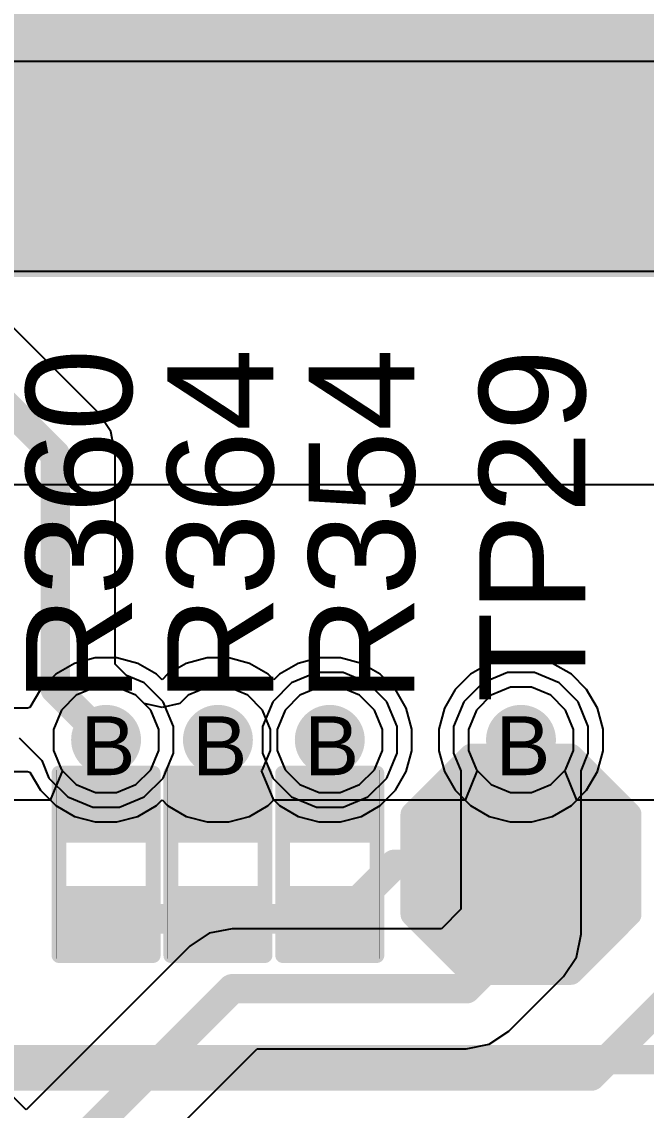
# Model space of a CAD drawing. Header units: inches. Extents: x 0 to 5379, y 0 to 5429.
# Drawn here: x 199.1 to 204.49, y 141.98 to 151.37 of the extents above; entities that cross this region are included whole.
import ezdxf

# ---------------------------------------------------------------- set-up
doc = ezdxf.new("R2010")
doc.units = ezdxf.units.IN
for name, color, linetype in [('Bottom Layer', 5, 'Continuous'), ('Bottom Solder', 6, 'Continuous'), ('Drill Drawing', 1, 'Continuous'), ('GND01', 16, 'Continuous'), ('GND02', 76, 'Continuous'), ('PWR', 156, 'Continuous'), ('SIG 01', 90, 'Continuous'), ('Top Layer', 1, 'Continuous'), ('Top Overlay', 2, 'Continuous'), ('Top Paste', 8, 'Continuous'), ('Top Solder', 216, 'Continuous'), ('Via Holes', 16, 'Continuous')]:
    doc.layers.add(name, color=color, linetype=linetype)
doc.styles.add('Arial', font='', dxfattribs={"height": 0.2})
doc.styles.get('Arial').set_extended_font_data('Arial')

# ---------------------------------------------------------------- blocks, each defined once
blk = doc.blocks.new('T__________170')
at = {"layer": 'Top Layer'}
blk.add_hatch(color=1, dxfattribs=at).paths.add_polyline_path([(0.381, 0.762), (-0.381, 0.762), (-0.762, 0.381), (-0.762, -0.381), (-0.381, -0.762), (0.381, -0.762), (0.762, -0.381), (0.762, 0.381)])
at = {"layer": 'Top Paste'}
blk.add_hatch(color=8, dxfattribs=at).paths.add_polyline_path([(0.381, 0.762), (-0.381, 0.762), (-0.762, 0.381), (-0.762, -0.381), (-0.381, -0.762), (0.381, -0.762), (0.762, -0.381), (0.762, 0.381)])
at = {"layer": 'Top Solder'}
blk.add_hatch(color=216, dxfattribs=at).paths.add_polyline_path([(0.4318, 0.8636), (-0.4318, 0.8636), (-0.8636, 0.4318), (-0.8636, -0.4318), (-0.4318, -0.8636), (0.4318, -0.8636), (0.8636, -0.4318), (0.8636, 0.4318)])
at = {"layer": 'Top Overlay'}
for points in [[(-0.4318, 0.9398, 0.2, 0.2, 0), (-0.9398, 0.4318, 0.2, 0.2, 0)], [(-0.4318, 0.9398, 0.2, 0.2, 0), (0.4318, 0.9398, 0.2, 0.2, 0)], [(0.4318, 0.9398, 0.2, 0.2, 0), (0.9398, 0.4318, 0.2, 0.2, 0)], [(-0.9398, 0.4318, 0.2, 0.2, 0), (-0.9398, -0.4318, 0.2, 0.2, 0)], [(0.9398, 0.4318, 0.2, 0.2, 0), (0.9398, -0.4318, 0.2, 0.2, 0)], [(-0.9398, -0.4318, 0.2, 0.2, 0), (-0.4318, -0.9398, 0.2, 0.2, 0)], [(0.9398, -0.4318, 0.2, 0.2, 0), (0.4318, -0.9398, 0.2, 0.2, 0)], [(-0.4318, -0.9398, 0.2, 0.2, 0), (0.4318, -0.9398, 0.2, 0.2, 0)]]:
    blk.add_lwpolyline(points, format="xyseb", dxfattribs=at)
for points in [[(-0.4818, 0.9398, 0.1, 0.1, 1), (-0.3818, 0.9398, 0.1, 0.1, 1)], [(-0.4818, 0.9398, 0.1, 0.1, 1), (-0.3818, 0.9398, 0.1, 0.1, 1)], [(0.3818, 0.9398, 0.1, 0.1, 1), (0.4818, 0.9398, 0.1, 0.1, 1)], [(0.3818, 0.9398, 0.1, 0.1, 1), (0.4818, 0.9398, 0.1, 0.1, 1)], [(-0.9898, 0.4318, 0.1, 0.1, 1), (-0.8898, 0.4318, 0.1, 0.1, 1)], [(-0.9898, 0.4318, 0.1, 0.1, 1), (-0.8898, 0.4318, 0.1, 0.1, 1)], [(0.8898, 0.4318, 0.1, 0.1, 1), (0.9898, 0.4318, 0.1, 0.1, 1)], [(0.8898, 0.4318, 0.1, 0.1, 1), (0.9898, 0.4318, 0.1, 0.1, 1)], [(-0.9898, -0.4318, 0.1, 0.1, 1), (-0.8898, -0.4318, 0.1, 0.1, 1)], [(-0.9898, -0.4318, 0.1, 0.1, 1), (-0.8898, -0.4318, 0.1, 0.1, 1)], [(0.8898, -0.4318, 0.1, 0.1, 1), (0.9898, -0.4318, 0.1, 0.1, 1)], [(0.8898, -0.4318, 0.1, 0.1, 1), (0.9898, -0.4318, 0.1, 0.1, 1)], [(-0.4818, -0.9398, 0.1, 0.1, 1), (-0.3818, -0.9398, 0.1, 0.1, 1)], [(-0.4818, -0.9398, 0.1, 0.1, 1), (-0.3818, -0.9398, 0.1, 0.1, 1)], [(0.3818, -0.9398, 0.1, 0.1, 1), (0.4818, -0.9398, 0.1, 0.1, 1)], [(0.3818, -0.9398, 0.1, 0.1, 1), (0.4818, -0.9398, 0.1, 0.1, 1)]]:
    blk.add_lwpolyline(points, format="xyseb", close=True, dxfattribs=at)
blk = doc.blocks.new('R___0402_406')
at = {"layer": 'Top Layer'}
for points in [[(-0.6985, -0.3175), (-0.6985, 0.3175), (-0.2413, 0.3175), (-0.2413, -0.3175)], [(0.2413, -0.3175), (0.2413, 0.3175), (0.6985, 0.3175), (0.6985, -0.3175)]]:
    blk.add_hatch(color=1, dxfattribs=at).paths.add_polyline_path(points)
at = {"layer": 'Top Paste'}
for points in [[(-0.6985, -0.3175), (-0.6985, 0.3175), (-0.2413, 0.3175), (-0.2413, -0.3175)], [(0.2413, -0.3175), (0.2413, 0.3175), (0.6985, 0.3175), (0.6985, -0.3175)]]:
    blk.add_hatch(color=8, dxfattribs=at).paths.add_polyline_path(points)
at = {"layer": 'Top Solder'}
for points in [[(-0.7535, -0.3725), (-0.7535, 0.3725), (-0.1863, 0.3725), (-0.1863, -0.3725)], [(0.1863, -0.3725), (0.1863, 0.3725), (0.7535, 0.3725), (0.7535, -0.3725)]]:
    blk.add_hatch(color=216, dxfattribs=at).paths.add_polyline_path(points)
at = {"layer": 'Top Overlay'}
for points in [[(0.7874, 0.4064, 0.127, 0.127, 0), (-0.7874, 0.4064, 0.127, 0.127, 0)], [(-0.7874, -0.4064, 0.127, 0.127, 0), (-0.7874, 0.4064, 0.127, 0.127, 0)], [(0.7874, -0.4064, 0.127, 0.127, 0), (0.7874, 0.4064, 0.127, 0.127, 0)], [(0.7874, -0.4064, 0.127, 0.127, 0), (-0.7874, -0.4064, 0.127, 0.127, 0)], [(0.8128, -0.4318, 0.00323, 0.00323, 0), (-0.8128, -0.4318, 0.00323, 0.00323, 0)]]:
    blk.add_lwpolyline(points, format="xyseb", dxfattribs=at)
for points in [[(-0.8191, 0.4064, 0.0635, 0.0635, 1), (-0.7556, 0.4064, 0.0635, 0.0635, 1)], [(-0.8191, 0.4064, 0.0635, 0.0635, 1), (-0.7556, 0.4064, 0.0635, 0.0635, 1)], [(0.7556, 0.4064, 0.0635, 0.0635, 1), (0.8191, 0.4064, 0.0635, 0.0635, 1)], [(0.7556, 0.4064, 0.0635, 0.0635, 1), (0.8191, 0.4064, 0.0635, 0.0635, 1)], [(-0.8191, -0.4064, 0.0635, 0.0635, 1), (-0.7556, -0.4064, 0.0635, 0.0635, 1)], [(-0.8191, -0.4064, 0.0635, 0.0635, 1), (-0.7556, -0.4064, 0.0635, 0.0635, 1)], [(0.7556, -0.4064, 0.0635, 0.0635, 1), (0.8191, -0.4064, 0.0635, 0.0635, 1)], [(0.7556, -0.4064, 0.0635, 0.0635, 1), (0.8191, -0.4064, 0.0635, 0.0635, 1)], [(-0.8136, -0.4318, 0.00161, 0.00161, 1), (-0.812, -0.4318, 0.00161, 0.00161, 1)], [(0.812, -0.4318, 0.00161, 0.00161, 1), (0.8136, -0.4318, 0.00161, 0.00161, 1)]]:
    blk.add_lwpolyline(points, format="xyseb", close=True, dxfattribs=at)
blk = doc.blocks.new('R___0402_410')
at = {"layer": 'Top Layer'}
for points in [[(-0.6985, -0.3175), (-0.6985, 0.3175), (-0.2413, 0.3175), (-0.2413, -0.3175)], [(0.2413, -0.3175), (0.2413, 0.3175), (0.6985, 0.3175), (0.6985, -0.3175)]]:
    blk.add_hatch(color=1, dxfattribs=at).paths.add_polyline_path(points)
at = {"layer": 'Top Paste'}
for points in [[(-0.6985, -0.3175), (-0.6985, 0.3175), (-0.2413, 0.3175), (-0.2413, -0.3175)], [(0.2413, -0.3175), (0.2413, 0.3175), (0.6985, 0.3175), (0.6985, -0.3175)]]:
    blk.add_hatch(color=8, dxfattribs=at).paths.add_polyline_path(points)
at = {"layer": 'Top Solder'}
for points in [[(-0.7535, -0.3725), (-0.7535, 0.3725), (-0.1863, 0.3725), (-0.1863, -0.3725)], [(0.1863, -0.3725), (0.1863, 0.3725), (0.7535, 0.3725), (0.7535, -0.3725)]]:
    blk.add_hatch(color=216, dxfattribs=at).paths.add_polyline_path(points)
at = {"layer": 'Top Overlay'}
for points in [[(0.7874, 0.4064, 0.127, 0.127, 0), (-0.7874, 0.4064, 0.127, 0.127, 0)], [(-0.7874, -0.4064, 0.127, 0.127, 0), (-0.7874, 0.4064, 0.127, 0.127, 0)], [(0.7874, -0.4064, 0.127, 0.127, 0), (0.7874, 0.4064, 0.127, 0.127, 0)], [(0.7874, -0.4064, 0.127, 0.127, 0), (-0.7874, -0.4064, 0.127, 0.127, 0)], [(0.8128, -0.4318, 0.00323, 0.00323, 0), (-0.8128, -0.4318, 0.00323, 0.00323, 0)]]:
    blk.add_lwpolyline(points, format="xyseb", dxfattribs=at)
for points in [[(-0.8191, 0.4064, 0.0635, 0.0635, 1), (-0.7556, 0.4064, 0.0635, 0.0635, 1)], [(-0.8191, 0.4064, 0.0635, 0.0635, 1), (-0.7556, 0.4064, 0.0635, 0.0635, 1)], [(0.7556, 0.4064, 0.0635, 0.0635, 1), (0.8191, 0.4064, 0.0635, 0.0635, 1)], [(0.7556, 0.4064, 0.0635, 0.0635, 1), (0.8191, 0.4064, 0.0635, 0.0635, 1)], [(-0.8191, -0.4064, 0.0635, 0.0635, 1), (-0.7556, -0.4064, 0.0635, 0.0635, 1)], [(-0.8191, -0.4064, 0.0635, 0.0635, 1), (-0.7556, -0.4064, 0.0635, 0.0635, 1)], [(0.7556, -0.4064, 0.0635, 0.0635, 1), (0.8191, -0.4064, 0.0635, 0.0635, 1)], [(0.7556, -0.4064, 0.0635, 0.0635, 1), (0.8191, -0.4064, 0.0635, 0.0635, 1)], [(-0.8136, -0.4318, 0.00161, 0.00161, 1), (-0.812, -0.4318, 0.00161, 0.00161, 1)], [(0.812, -0.4318, 0.00161, 0.00161, 1), (0.8136, -0.4318, 0.00161, 0.00161, 1)]]:
    blk.add_lwpolyline(points, format="xyseb", close=True, dxfattribs=at)
blk = doc.blocks.new('R___0402_416')
at = {"layer": 'Top Layer'}
for points in [[(-0.6985, -0.3175), (-0.6985, 0.3175), (-0.2413, 0.3175), (-0.2413, -0.3175)], [(0.2413, -0.3175), (0.2413, 0.3175), (0.6985, 0.3175), (0.6985, -0.3175)]]:
    blk.add_hatch(color=1, dxfattribs=at).paths.add_polyline_path(points)
at = {"layer": 'Top Paste'}
for points in [[(-0.6985, -0.3175), (-0.6985, 0.3175), (-0.2413, 0.3175), (-0.2413, -0.3175)], [(0.2413, -0.3175), (0.2413, 0.3175), (0.6985, 0.3175), (0.6985, -0.3175)]]:
    blk.add_hatch(color=8, dxfattribs=at).paths.add_polyline_path(points)
at = {"layer": 'Top Solder'}
for points in [[(-0.7535, -0.3725), (-0.7535, 0.3725), (-0.1863, 0.3725), (-0.1863, -0.3725)], [(0.1863, -0.3725), (0.1863, 0.3725), (0.7535, 0.3725), (0.7535, -0.3725)]]:
    blk.add_hatch(color=216, dxfattribs=at).paths.add_polyline_path(points)
at = {"layer": 'Top Overlay'}
for points in [[(-0.7874, 0.4064, 0.127, 0.127, 0), (0.7874, 0.4064, 0.127, 0.127, 0)], [(-0.7874, 0.4064, 0.127, 0.127, 0), (-0.7874, -0.4064, 0.127, 0.127, 0)], [(0.7874, 0.4064, 0.127, 0.127, 0), (0.7874, -0.4064, 0.127, 0.127, 0)], [(-0.7874, -0.4064, 0.127, 0.127, 0), (0.7874, -0.4064, 0.127, 0.127, 0)], [(-0.8128, -0.4318, 0.00323, 0.00323, 0), (0.8128, -0.4318, 0.00323, 0.00323, 0)]]:
    blk.add_lwpolyline(points, format="xyseb", dxfattribs=at)
for points in [[(-0.8191, 0.4064, 0.0635, 0.0635, 1), (-0.7556, 0.4064, 0.0635, 0.0635, 1)], [(-0.8191, 0.4064, 0.0635, 0.0635, 1), (-0.7556, 0.4064, 0.0635, 0.0635, 1)], [(0.7556, 0.4064, 0.0635, 0.0635, 1), (0.8191, 0.4064, 0.0635, 0.0635, 1)], [(0.7556, 0.4064, 0.0635, 0.0635, 1), (0.8191, 0.4064, 0.0635, 0.0635, 1)], [(-0.8191, -0.4064, 0.0635, 0.0635, 1), (-0.7556, -0.4064, 0.0635, 0.0635, 1)], [(-0.8191, -0.4064, 0.0635, 0.0635, 1), (-0.7556, -0.4064, 0.0635, 0.0635, 1)], [(0.7556, -0.4064, 0.0635, 0.0635, 1), (0.8191, -0.4064, 0.0635, 0.0635, 1)], [(0.7556, -0.4064, 0.0635, 0.0635, 1), (0.8191, -0.4064, 0.0635, 0.0635, 1)], [(-0.8136, -0.4318, 0.00161, 0.00161, 1), (-0.812, -0.4318, 0.00161, 0.00161, 1)], [(0.812, -0.4318, 0.00161, 0.00161, 1), (0.8136, -0.4318, 0.00161, 0.00161, 1)]]:
    blk.add_lwpolyline(points, format="xyseb", close=True, dxfattribs=at)

msp = doc.modelspace()

# ---------------------------------------------------------------- hatches: boundary and pattern name
at = {"layer": 'Bottom Layer'}
h = msp.add_hatch(color=5, dxfattribs=at)
edge = h.paths.add_edge_path()
edge.add_arc((199.8275, 145.1716), 0.2, 0, 360)
h = msp.add_hatch(color=5, dxfattribs=at)
edge = h.paths.add_edge_path()
edge.add_arc((200.7927, 145.1716), 0.2, 0, 360)
h = msp.add_hatch(color=5, dxfattribs=at)
edge = h.paths.add_edge_path()
edge.add_arc((201.7579, 145.1716), 0.2, 0, 360)
h = msp.add_hatch(color=5, dxfattribs=at)
edge = h.paths.add_edge_path()
edge.add_arc((203.4079, 145.1716), 0.2, 0, 360)
at = {"layer": 'Bottom Solder'}
msp.add_hatch(color=6, dxfattribs=at).paths.add_polyline_path([(191.3214, 149.1657), (306.197, 149.1657), (306.197, 156.5518), (191.3214, 156.5518)])
h = msp.add_hatch(color=6, dxfattribs=at)
edge = h.paths.add_edge_path()
edge.add_arc((199.8275, 145.1716), 0.3016, 0, 360)
h = msp.add_hatch(color=6, dxfattribs=at)
edge = h.paths.add_edge_path()
edge.add_arc((200.7927, 145.1716), 0.3016, 0, 360)
h = msp.add_hatch(color=6, dxfattribs=at)
edge = h.paths.add_edge_path()
edge.add_arc((201.7579, 145.1716), 0.3016, 0, 360)
h = msp.add_hatch(color=6, dxfattribs=at)
edge = h.paths.add_edge_path()
edge.add_arc((203.4079, 145.1716), 0.3016, 0, 360)
at = {"layer": 'GND01'}
h = msp.add_hatch(color=16, dxfattribs=at)
edge = h.paths.add_edge_path()
edge.add_arc((199.8275, 145.1716), 0.2, 0, 360)
h = msp.add_hatch(color=16, dxfattribs=at)
edge = h.paths.add_edge_path()
edge.add_arc((200.7927, 145.1716), 0.2, 0, 360)
h = msp.add_hatch(color=16, dxfattribs=at)
edge = h.paths.add_edge_path()
edge.add_arc((201.7579, 145.1716), 0.2, 0, 360)
h = msp.add_hatch(color=16, dxfattribs=at)
edge = h.paths.add_edge_path()
edge.add_arc((203.4079, 145.1716), 0.2, 0, 360)
at = {"layer": 'GND02'}
h = msp.add_hatch(color=76, dxfattribs=at)
edge = h.paths.add_edge_path()
edge.add_arc((199.8275, 145.1716), 0.2, 0, 360)
h = msp.add_hatch(color=76, dxfattribs=at)
edge = h.paths.add_edge_path()
edge.add_arc((200.7927, 145.1716), 0.2, 0, 360)
h = msp.add_hatch(color=76, dxfattribs=at)
edge = h.paths.add_edge_path()
edge.add_arc((201.7579, 145.1716), 0.2, 0, 360)
h = msp.add_hatch(color=76, dxfattribs=at)
edge = h.paths.add_edge_path()
edge.add_arc((203.4079, 145.1716), 0.2, 0, 360)
at = {"layer": 'PWR'}
h = msp.add_hatch(color=156, dxfattribs=at)
edge = h.paths.add_edge_path()
edge.add_arc((199.8275, 145.1716), 0.2, 0, 360)
h = msp.add_hatch(color=156, dxfattribs=at)
edge = h.paths.add_edge_path()
edge.add_arc((200.7927, 145.1716), 0.2, 0, 360)
h = msp.add_hatch(color=156, dxfattribs=at)
edge = h.paths.add_edge_path()
edge.add_arc((201.7579, 145.1716), 0.2, 0, 360)
h = msp.add_hatch(color=156, dxfattribs=at)
edge = h.paths.add_edge_path()
edge.add_arc((203.4079, 145.1716), 0.2, 0, 360)
at = {"layer": 'SIG 01'}
h = msp.add_hatch(color=90, dxfattribs=at)
edge = h.paths.add_edge_path()
edge.add_arc((199.8275, 145.1716), 0.2, 0, 360)
h = msp.add_hatch(color=90, dxfattribs=at)
edge = h.paths.add_edge_path()
edge.add_arc((200.7927, 145.1716), 0.2, 0, 360)
h = msp.add_hatch(color=90, dxfattribs=at)
edge = h.paths.add_edge_path()
edge.add_arc((201.7579, 145.1716), 0.2, 0, 360)
h = msp.add_hatch(color=90, dxfattribs=at)
edge = h.paths.add_edge_path()
edge.add_arc((203.4079, 145.1716), 0.2, 0, 360)
at = {"layer": 'Top Layer'}
h = msp.add_hatch(color=1, dxfattribs=at)
edge = h.paths.add_edge_path()
edge.add_arc((199.8275, 145.1716), 0.2, 0, 360)
h = msp.add_hatch(color=1, dxfattribs=at)
edge = h.paths.add_edge_path()
edge.add_arc((200.7927, 145.1716), 0.2, 0, 360)
h = msp.add_hatch(color=1, dxfattribs=at)
edge = h.paths.add_edge_path()
edge.add_arc((201.7579, 145.1716), 0.2, 0, 360)
h = msp.add_hatch(color=1, dxfattribs=at)
edge = h.paths.add_edge_path()
edge.add_arc((203.4079, 145.1716), 0.2, 0, 360)
at = {"layer": 'Top Solder'}
h = msp.add_hatch(color=216, dxfattribs=at)
edge = h.paths.add_edge_path()
edge.add_arc((199.8275, 145.1716), 0.3016, 0, 360)
h = msp.add_hatch(color=216, dxfattribs=at)
edge = h.paths.add_edge_path()
edge.add_arc((200.7927, 145.1716), 0.3016, 0, 360)
h = msp.add_hatch(color=216, dxfattribs=at)
edge = h.paths.add_edge_path()
edge.add_arc((201.7579, 145.1716), 0.3016, 0, 360)
h = msp.add_hatch(color=216, dxfattribs=at)
edge = h.paths.add_edge_path()
edge.add_arc((203.4079, 145.1716), 0.3016, 0, 360)
at = {"layer": 'Via Holes'}
h = msp.add_hatch(color=7, dxfattribs=at)
edge = h.paths.add_edge_path()
edge.add_arc((199.8275, 145.1716), 0.1, 0, 360)
h = msp.add_hatch(color=7, dxfattribs=at)
edge = h.paths.add_edge_path()
edge.add_arc((200.7927, 145.1716), 0.1, 0, 360)
h = msp.add_hatch(color=7, dxfattribs=at)
edge = h.paths.add_edge_path()
edge.add_arc((201.7579, 145.1716), 0.1, 0, 360)
h = msp.add_hatch(color=7, dxfattribs=at)
edge = h.paths.add_edge_path()
edge.add_arc((203.4079, 145.1716), 0.1, 0, 360)

# ---------------------------------------------------------------- linework, layer by layer
at = {"layer": 'Bottom Layer'}
for p, q in [((199.5542, 145.8314), (199.3928, 145.7382)), ((199.7343, 145.8796), (199.5542, 145.8314)), ((199.9207, 145.8796), (199.7343, 145.8796)), ((200.1008, 145.8314), (199.9207, 145.8796)), ((200.2622, 145.7382), (200.1008, 145.8314)), ((200.5194, 145.8314), (200.358, 145.7382)), ((200.6995, 145.8796), (200.5194, 145.8314)), ((200.8859, 145.8796), (200.6995, 145.8796)), ((201.066, 145.8314), (200.8859, 145.8796)), ((201.2274, 145.7382), (201.066, 145.8314)), ((201.4846, 145.8314), (201.3232, 145.7382)), ((201.6647, 145.8796), (201.4846, 145.8314)), ((201.8511, 145.8796), (201.6647, 145.8796)), ((202.0312, 145.8314), (201.8511, 145.8796)), ((202.1926, 145.7382), (202.0312, 145.8314)), ((203.1346, 145.8314), (202.9732, 145.7382)), ((203.3147, 145.8796), (203.1346, 145.8314)), ((203.5011, 145.8796), (203.3147, 145.8796)), ((203.6812, 145.8314), (203.5011, 145.8796)), ((203.8426, 145.7382), (203.6812, 145.8314)), ((199.3928, 145.7382), (199.2609, 145.6063)), ((200.3101, 145.6903), (200.2622, 145.7382)), ((200.358, 145.7382), (200.3101, 145.6903)), ((201.2753, 145.6903), (201.2274, 145.7382)), ((201.3232, 145.7382), (201.2753, 145.6903)), ((202.3244, 145.6063), (202.1926, 145.7382)), ((202.9732, 145.7382), (202.8413, 145.6063)), ((203.9744, 145.6063), (203.8426, 145.7382)), ((199.2609, 145.6063), (199.1704, 145.4496)), ((202.4176, 145.4449), (202.3244, 145.6063)), ((202.8413, 145.6063), (202.7481, 145.4449)), ((204.0676, 145.4449), (203.9744, 145.6063)), ((199.1505, 145.4449), (199.0048, 145.4449)), ((199.1704, 145.4496), (199.1505, 145.4449)), ((202.4659, 145.2648), (202.4176, 145.4449)), ((202.7481, 145.4449), (202.6999, 145.2648)), ((204.1159, 145.2648), (204.0676, 145.4449)), ((202.4659, 145.0784), (202.4659, 145.2648)), ((202.6999, 145.2648), (202.6999, 145.0784)), ((204.1159, 145.0784), (204.1159, 145.2648)), ((202.4176, 144.8983), (202.4659, 145.0784)), ((202.6999, 145.0784), (202.7481, 144.8983)), ((204.0676, 144.8983), (204.1159, 145.0784)), ((199.0048, 144.8983), (199.1505, 144.8983)), ((199.1505, 144.8983), (199.1704, 144.8936)), ((199.1704, 144.8936), (199.2609, 144.7369)), ((202.3244, 144.7369), (202.4176, 144.8983)), ((202.7481, 144.8983), (202.8413, 144.7369)), ((203.9744, 144.7369), (204.0676, 144.8983)), ((199.2609, 144.7369), (199.3928, 144.6051)), ((202.1926, 144.6051), (202.3244, 144.7369)), ((202.8413, 144.7369), (202.9732, 144.6051)), ((203.8426, 144.6051), (203.9744, 144.7369)), ((199.3928, 144.6051), (199.5542, 144.5119)), ((200.1008, 144.5119), (200.2622, 144.6051)), ((200.2622, 144.6051), (200.3101, 144.653)), ((200.3101, 144.653), (200.358, 144.6051)), ((200.358, 144.6051), (200.5194, 144.5119)), ((201.066, 144.5119), (201.2274, 144.6051)), ((201.2274, 144.6051), (201.2753, 144.653)), ((201.2753, 144.653), (201.3232, 144.6051)), ((201.3232, 144.6051), (201.4846, 144.5119)), ((202.0312, 144.5119), (202.1926, 144.6051)), ((202.9732, 144.6051), (203.1346, 144.5119)), ((203.6812, 144.5119), (203.8426, 144.6051)), ((199.5542, 144.5119), (199.7343, 144.4636)), ((199.9207, 144.4636), (200.1008, 144.5119)), ((200.5194, 144.5119), (200.6995, 144.4636)), ((200.8859, 144.4636), (201.066, 144.5119)), ((201.4846, 144.5119), (201.6647, 144.4636)), ((201.8511, 144.4636), (202.0312, 144.5119)), ((203.1346, 144.5119), (203.3147, 144.4636)), ((203.5011, 144.4636), (203.6812, 144.5119)), ((199.7343, 144.4636), (199.9207, 144.4636)), ((200.6995, 144.4636), (200.8859, 144.4636)), ((201.6647, 144.4636), (201.8511, 144.4636)), ((203.3147, 144.4636), (203.5011, 144.4636))]:
    msp.add_line(p, q, dxfattribs=at)
at = {"layer": 'GND01'}
for p, q in [((199.5703, 145.5565), (199.4426, 145.4288)), ((199.7372, 145.6256), (199.5703, 145.5565)), ((199.9178, 145.6256), (199.7372, 145.6256)), ((200.0847, 145.5565), (199.9178, 145.6256)), ((200.2124, 145.4288), (200.0847, 145.5565)), ((201.5007, 145.5565), (201.373, 145.4288)), ((201.6676, 145.6256), (201.5007, 145.5565)), ((201.8482, 145.6256), (201.6676, 145.6256)), ((202.0151, 145.5565), (201.8482, 145.6256)), ((202.1428, 145.4288), (202.0151, 145.5565)), ((203.1507, 145.5565), (203.023, 145.4288)), ((203.3176, 145.6256), (203.1507, 145.5565)), ((203.4982, 145.6256), (203.3176, 145.6256)), ((203.6651, 145.5565), (203.4982, 145.6256)), ((203.7928, 145.4288), (203.6651, 145.5565)), ((199.4426, 145.4288), (199.3735, 145.2619)), ((200.2815, 145.2619), (200.2124, 145.4288)), ((201.373, 145.4288), (201.3039, 145.2619)), ((202.2119, 145.2619), (202.1428, 145.4288)), ((203.023, 145.4288), (202.9539, 145.2619)), ((203.8619, 145.2619), (203.7928, 145.4288)), ((199.3735, 145.2619), (199.3735, 145.0813)), ((200.2815, 145.0813), (200.2815, 145.2619)), ((201.3039, 145.2619), (201.3039, 145.0813)), ((202.2119, 145.0813), (202.2119, 145.2619)), ((202.9539, 145.2619), (202.9539, 145.0813)), ((203.8619, 145.0813), (203.8619, 145.2619)), ((199.3735, 145.0813), (199.4426, 144.9144)), ((200.2124, 144.9144), (200.2815, 145.0813)), ((201.3039, 145.0813), (201.373, 144.9144)), ((202.1428, 144.9144), (202.2119, 145.0813)), ((202.9539, 145.0813), (203.023, 144.9144)), ((203.7928, 144.9144), (203.8619, 145.0813)), ((199.4426, 144.9144), (199.5703, 144.7867)), ((200.0847, 144.7867), (200.2124, 144.9144)), ((201.373, 144.9144), (201.5007, 144.7867)), ((202.0151, 144.7867), (202.1428, 144.9144)), ((203.023, 144.9144), (203.1507, 144.7867)), ((203.6651, 144.7867), (203.7928, 144.9144)), ((199.5703, 144.7867), (199.7372, 144.7176)), ((199.9178, 144.7176), (200.0847, 144.7867)), ((201.5007, 144.7867), (201.6676, 144.7176)), ((201.8482, 144.7176), (202.0151, 144.7867)), ((203.1507, 144.7867), (203.3176, 144.7176)), ((203.4982, 144.7176), (203.6651, 144.7867)), ((199.7372, 144.7176), (199.9178, 144.7176)), ((201.6676, 144.7176), (201.8482, 144.7176)), ((203.3176, 144.7176), (203.4982, 144.7176))]:
    msp.add_line(p, q, dxfattribs=at)
at = {"layer": 'GND02'}
for p, q in [((199.5703, 145.5565), (199.4426, 145.4288)), ((199.7372, 145.6256), (199.5703, 145.5565)), ((199.9178, 145.6256), (199.7372, 145.6256)), ((200.0847, 145.5565), (199.9178, 145.6256)), ((200.2124, 145.4288), (200.0847, 145.5565)), ((201.5007, 145.5565), (201.373, 145.4288)), ((201.6676, 145.6256), (201.5007, 145.5565)), ((201.8482, 145.6256), (201.6676, 145.6256)), ((202.0151, 145.5565), (201.8482, 145.6256)), ((202.1428, 145.4288), (202.0151, 145.5565)), ((203.1507, 145.5565), (203.023, 145.4288)), ((203.3176, 145.6256), (203.1507, 145.5565)), ((203.4982, 145.6256), (203.3176, 145.6256)), ((203.6651, 145.5565), (203.4982, 145.6256)), ((203.7928, 145.4288), (203.6651, 145.5565)), ((199.4426, 145.4288), (199.3735, 145.2619)), ((200.2815, 145.2619), (200.2124, 145.4288)), ((201.373, 145.4288), (201.3039, 145.2619)), ((202.2119, 145.2619), (202.1428, 145.4288)), ((203.023, 145.4288), (202.9539, 145.2619)), ((203.8619, 145.2619), (203.7928, 145.4288)), ((199.3735, 145.2619), (199.3735, 145.0813)), ((200.2815, 145.0813), (200.2815, 145.2619)), ((201.3039, 145.2619), (201.3039, 145.0813)), ((202.2119, 145.0813), (202.2119, 145.2619)), ((202.9539, 145.2619), (202.9539, 145.0813)), ((203.8619, 145.0813), (203.8619, 145.2619)), ((199.3735, 145.0813), (199.4426, 144.9144)), ((200.2124, 144.9144), (200.2815, 145.0813)), ((201.3039, 145.0813), (201.373, 144.9144)), ((202.1428, 144.9144), (202.2119, 145.0813)), ((202.9539, 145.0813), (203.023, 144.9144)), ((203.7928, 144.9144), (203.8619, 145.0813)), ((199.4426, 144.9144), (199.5703, 144.7867)), ((200.0847, 144.7867), (200.2124, 144.9144)), ((201.373, 144.9144), (201.5007, 144.7867)), ((202.0151, 144.7867), (202.1428, 144.9144)), ((203.023, 144.9144), (203.1507, 144.7867)), ((203.6651, 144.7867), (203.7928, 144.9144)), ((199.5703, 144.7867), (199.7372, 144.7176)), ((199.9178, 144.7176), (200.0847, 144.7867)), ((201.5007, 144.7867), (201.6676, 144.7176)), ((201.8482, 144.7176), (202.0151, 144.7867)), ((203.1507, 144.7867), (203.3176, 144.7176)), ((203.4982, 144.7176), (203.6651, 144.7867)), ((199.7372, 144.7176), (199.9178, 144.7176)), ((201.6676, 144.7176), (201.8482, 144.7176)), ((203.3176, 144.7176), (203.4982, 144.7176))]:
    msp.add_line(p, q, dxfattribs=at)
at = {"layer": 'PWR'}
for p, q in [((199.5703, 145.5565), (199.4426, 145.4288)), ((199.7372, 145.6256), (199.5703, 145.5565)), ((199.9178, 145.6256), (199.7372, 145.6256)), ((200.0847, 145.5565), (199.9178, 145.6256)), ((200.1562, 145.485), (200.0847, 145.5565)), ((200.5355, 145.5565), (200.464, 145.485)), ((200.7024, 145.6256), (200.5355, 145.5565)), ((200.883, 145.6256), (200.7024, 145.6256)), ((201.0499, 145.5565), (200.883, 145.6256)), ((201.1776, 145.4288), (201.0499, 145.5565)), ((203.1507, 145.5565), (203.023, 145.4288)), ((203.3176, 145.6256), (203.1507, 145.5565)), ((203.4982, 145.6256), (203.3176, 145.6256)), ((203.6651, 145.5565), (203.4982, 145.6256)), ((203.7928, 145.4288), (203.6651, 145.5565)), ((200.3101, 145.4506), (200.1562, 145.485)), ((200.464, 145.485), (200.3101, 145.4506)), ((199.4426, 145.4288), (199.3735, 145.2619)), ((201.2467, 145.2619), (201.1776, 145.4288)), ((203.023, 145.4288), (202.9539, 145.2619)), ((203.8619, 145.2619), (203.7928, 145.4288)), ((199.3735, 145.2619), (199.3735, 145.0813)), ((201.2467, 145.0813), (201.2467, 145.2619)), ((202.9539, 145.2619), (202.9539, 145.0813)), ((203.8619, 145.0813), (203.8619, 145.2619)), ((199.3735, 145.0813), (199.4426, 144.9144)), ((201.1776, 144.9144), (201.2467, 145.0813)), ((202.9539, 145.0813), (203.023, 144.9144)), ((203.7928, 144.9144), (203.8619, 145.0813)), ((199.4503, 144.9068), (199.3451, 144.6528)), ((199.4426, 144.9144), (199.4503, 144.9068)), ((201.1699, 144.9068), (201.1776, 144.9144)), ((201.2751, 144.6528), (201.1699, 144.9068)), ((203.0307, 144.9068), (202.9255, 144.6528)), ((203.023, 144.9144), (203.0307, 144.9068)), ((203.7851, 144.9068), (203.7928, 144.9144)), ((203.8903, 144.6528), (203.7851, 144.9068)), ((199.3451, 144.6528), (198.8103, 144.6528)), ((202.9255, 144.6528), (201.2751, 144.6528)), ((207.7515, 144.6528), (203.8903, 144.6528))]:
    msp.add_line(p, q, dxfattribs=at)
msp.add_lwpolyline([(187.0866, 142.4137, 0.254, 0.254, 0), (214.3923, 142.4137, 0.254, 0.254, 0)], format="xyseb", dxfattribs=at)
at = {"layer": 'SIG 01'}
for p, q in [((209.047, 151.0224), (146.1788, 151.0224)), ((198.8268, 149.2147), (208.7234, 149.2147)), ((199.7554, 147.9988), (198.7427, 149.0115)), ((199.8676, 147.8308), (199.7554, 147.9988)), ((199.9071, 147.6326), (199.8676, 147.8308)), ((199.9071, 145.8245), (199.9071, 147.6326)), ((200.0044, 145.7272), (199.9071, 145.8245)), ((200.1566, 145.6642), (200.0044, 145.7272)), ((201.6423, 145.7526), (201.4288, 145.6642)), ((201.8735, 145.7526), (201.6423, 145.7526)), ((202.087, 145.6642), (201.8735, 145.7526)), ((203.2923, 145.7526), (203.0788, 145.6642)), ((203.5234, 145.7526), (203.2923, 145.7526)), ((203.737, 145.6642), (203.5234, 145.7526)), ((200.32, 145.5007), (200.1566, 145.6642)), ((201.4288, 145.6642), (201.2653, 145.5007)), ((202.2504, 145.5007), (202.087, 145.6642)), ((203.0788, 145.6642), (202.9153, 145.5007)), ((203.9004, 145.5007), (203.737, 145.6642)), ((200.4085, 145.2872), (200.32, 145.5007)), ((201.2653, 145.5007), (201.1769, 145.2872)), ((202.3389, 145.2872), (202.2504, 145.5007)), ((202.9153, 145.5007), (202.8269, 145.2872)), ((203.9889, 145.2872), (203.9004, 145.5007)), ((200.4085, 145.056), (200.4085, 145.2872)), ((201.1769, 145.2872), (201.1769, 145.056)), ((202.3389, 145.056), (202.3389, 145.2872)), ((202.8269, 145.2872), (202.8269, 145.056)), ((203.9889, 145.056), (203.9889, 145.2872)), ((199.0777, 145.1889), (199.2719, 144.9947)), ((199.2719, 144.9947), (199.3349, 144.8425)), ((200.32, 144.8425), (200.4085, 145.056)), ((201.1769, 145.056), (201.2653, 144.8425)), ((202.2504, 144.8425), (202.3389, 145.056)), ((202.8269, 145.056), (202.8899, 144.9038)), ((203.9258, 144.9038), (203.9889, 145.056)), ((202.8899, 144.9038), (202.8899, 143.7114)), ((203.9258, 143.4968), (203.9258, 144.9038)), ((199.3349, 144.8425), (199.4984, 144.6791)), ((200.1566, 144.6791), (200.32, 144.8425)), ((201.2653, 144.8425), (201.4288, 144.6791)), ((202.087, 144.6791), (202.2504, 144.8425)), ((199.4984, 144.6791), (199.7119, 144.5906)), ((199.9431, 144.5906), (200.1566, 144.6791)), ((201.4288, 144.6791), (201.6423, 144.5906)), ((201.8735, 144.5906), (202.087, 144.6791)), ((199.7119, 144.5906), (199.9431, 144.5906)), ((201.6423, 144.5906), (201.8735, 144.5906)), ((202.8899, 143.7114), (202.7213, 143.5428)), ((200.7179, 143.5033), (200.5498, 143.3911)), ((200.9161, 143.5428), (200.7179, 143.5033)), ((202.7213, 143.5428), (200.9161, 143.5428)), ((203.8864, 143.2986), (203.9258, 143.4968)), ((200.5498, 143.3911), (199.1394, 141.9806)), ((203.7741, 143.1306), (203.8864, 143.2986)), ((199.1394, 141.9806), (197.9183, 143.2017)), ((203.3021, 142.6586), (203.7741, 143.1306)), ((203.1341, 142.5463), (203.3021, 142.6586)), ((202.9359, 142.5069), (203.1341, 142.5463)), ((199.9888, 141.3651), (201.1306, 142.5069)), ((201.1306, 142.5069), (202.9359, 142.5069))]:
    msp.add_line(p, q, dxfattribs=at)
for points in [[(145.9643, 150.5044, 0.254, 0.254, 0), (209.047, 150.5044, 0.254, 0.254, 0)], [(145.6338, 149.7326, 0.254, 0.254, 0), (208.9379, 149.7326, 0.254, 0.254, 0)], [(198.308, 148.7137, 0.254, 0.254, 0), (199.3891, 147.6326, 0.254, 0.254, 0)], [(199.3891, 145.61, 0.254, 0.254, 0), (199.3891, 147.6326, 0.254, 0.254, 0)], [(199.3891, 145.61, 0.254, 0.254, 0), (199.8275, 145.1716, 0.254, 0.254, 0)], [(203.4079, 143.4968, 0.254, 0.254, 0), (203.4079, 145.1716, 0.254, 0.254, 0)], [(202.9359, 143.0248, 0.254, 0.254, 0), (203.4079, 143.4968, 0.254, 0.254, 0)], [(199.4709, 141.5796, 0.254, 0.254, 0), (200.9161, 143.0248, 0.254, 0.254, 0)], [(200.9161, 143.0248, 0.254, 0.254, 0), (202.9359, 143.0248, 0.254, 0.254, 0)]]:
    msp.add_lwpolyline(points, format="xyseb", dxfattribs=at)
for points in [[(199.3256, 147.6326, 0.127, 0.127, 1), (199.4526, 147.6326, 0.127, 0.127, 1)], [(199.3256, 147.6326, 0.127, 0.127, 1), (199.4526, 147.6326, 0.127, 0.127, 1)], [(199.3256, 145.61, 0.127, 0.127, 1), (199.4526, 145.61, 0.127, 0.127, 1)], [(199.3256, 145.61, 0.127, 0.127, 1), (199.4526, 145.61, 0.127, 0.127, 1)], [(199.764, 145.1716, 0.127, 0.127, 1), (199.891, 145.1716, 0.127, 0.127, 1)], [(203.3444, 145.1716, 0.127, 0.127, 1), (203.4714, 145.1716, 0.127, 0.127, 1)], [(203.3444, 143.4968, 0.127, 0.127, 1), (203.4714, 143.4968, 0.127, 0.127, 1)], [(203.3444, 143.4968, 0.127, 0.127, 1), (203.4714, 143.4968, 0.127, 0.127, 1)], [(200.8526, 143.0248, 0.127, 0.127, 1), (200.9796, 143.0248, 0.127, 0.127, 1)], [(200.8526, 143.0248, 0.127, 0.127, 1), (200.9796, 143.0248, 0.127, 0.127, 1)], [(202.8724, 143.0248, 0.127, 0.127, 1), (202.9994, 143.0248, 0.127, 0.127, 1)], [(202.8724, 143.0248, 0.127, 0.127, 1), (202.9994, 143.0248, 0.127, 0.127, 1)]]:
    msp.add_lwpolyline(points, format="xyseb", close=True, dxfattribs=at)
at = {"layer": 'Top Layer'}
for p, q in [((301.9806, 147.3708), (0.381, 147.3708)), ((217.3469, 147.3708), (184.7434, 147.3708))]:
    msp.add_line(p, q, dxfattribs=at)
for points in [[(199.8275, 144.5681, 0.254, 0.254, 0), (199.8275, 145.1716, 0.254, 0.254, 0)], [(200.7927, 144.5681, 0.254, 0.254, 0), (200.7927, 145.1716, 0.254, 0.254, 0)], [(201.7579, 144.5681, 0.254, 0.254, 0), (201.7579, 145.1716, 0.254, 0.254, 0)], [(203.4079, 144.0982, 0.254, 0.254, 0), (203.4079, 145.1716, 0.254, 0.254, 0)], [(201.8468, 143.6283, 0.254, 0.254, 0), (202.3167, 144.0982, 0.254, 0.254, 0)], [(202.3167, 144.0982, 0.254, 0.254, 0), (203.4079, 144.0982, 0.254, 0.254, 0)], [(199.8275, 143.6283, 0.254, 0.254, 0), (200.7927, 143.6283, 0.254, 0.254, 0)], [(200.7927, 143.6283, 0.254, 0.254, 0), (201.7579, 143.6283, 0.254, 0.254, 0)], [(201.7579, 143.6283, 0.254, 0.254, 0), (201.8468, 143.6283, 0.254, 0.254, 0)], [(204.0122, 142.2714, 0.254, 0.254, 0), (205.2377, 143.4968, 0.254, 0.254, 0)], [(179.6856, 142.2714, 0.254, 0.254, 0), (204.0122, 142.2714, 0.254, 0.254, 0)]]:
    msp.add_lwpolyline(points, format="xyseb", dxfattribs=at)
for points in [[(199.764, 145.1716, 0.127, 0.127, 1), (199.891, 145.1716, 0.127, 0.127, 1)], [(200.7292, 145.1716, 0.127, 0.127, 1), (200.8562, 145.1716, 0.127, 0.127, 1)], [(201.6944, 145.1716, 0.127, 0.127, 1), (201.8214, 145.1716, 0.127, 0.127, 1)], [(203.3444, 145.1716, 0.127, 0.127, 1), (203.4714, 145.1716, 0.127, 0.127, 1)], [(199.764, 144.5681, 0.127, 0.127, 1), (199.891, 144.5681, 0.127, 0.127, 1)], [(200.7292, 144.5681, 0.127, 0.127, 1), (200.8562, 144.5681, 0.127, 0.127, 1)], [(201.6944, 144.5681, 0.127, 0.127, 1), (201.8214, 144.5681, 0.127, 0.127, 1)], [(202.2532, 144.0982, 0.127, 0.127, 1), (202.3802, 144.0982, 0.127, 0.127, 1)], [(202.2532, 144.0982, 0.127, 0.127, 1), (202.3802, 144.0982, 0.127, 0.127, 1)], [(203.3444, 144.0982, 0.127, 0.127, 1), (203.4714, 144.0982, 0.127, 0.127, 1)], [(203.3444, 144.0982, 0.127, 0.127, 1), (203.4714, 144.0982, 0.127, 0.127, 1)], [(199.764, 143.6283, 0.127, 0.127, 1), (199.891, 143.6283, 0.127, 0.127, 1)], [(200.7292, 143.6283, 0.127, 0.127, 1), (200.8562, 143.6283, 0.127, 0.127, 1)], [(200.7292, 143.6283, 0.127, 0.127, 1), (200.8562, 143.6283, 0.127, 0.127, 1)], [(201.6944, 143.6283, 0.127, 0.127, 1), (201.8214, 143.6283, 0.127, 0.127, 1)], [(201.6944, 143.6283, 0.127, 0.127, 1), (201.8214, 143.6283, 0.127, 0.127, 1)], [(201.7833, 143.6283, 0.127, 0.127, 1), (201.9103, 143.6283, 0.127, 0.127, 1)], [(201.7833, 143.6283, 0.127, 0.127, 1), (201.9103, 143.6283, 0.127, 0.127, 1)], [(203.9487, 142.2714, 0.127, 0.127, 1), (204.0757, 142.2714, 0.127, 0.127, 1)], [(203.9487, 142.2714, 0.127, 0.127, 1), (204.0757, 142.2714, 0.127, 0.127, 1)]]:
    msp.add_lwpolyline(points, format="xyseb", close=True, dxfattribs=at)

# ---------------------------------------------------------------- block references
for name, p, rotation in [('T__________170', (203.4079, 144.0982), 90), ('R___0402_410', (199.8275, 144.0982), 270), ('R___0402_406', (200.7927, 144.0982), 270), ('R___0402_416', (201.7579, 144.0982), 90)]:
    msp.add_blockref(name, p, dxfattribs=dict(rotation=rotation))

# ---------------------------------------------------------------- texts
at = {"layer": 'Drill Drawing', "style": 'Arial'}
for p in [(199.6074, 144.8669), (200.5726, 144.8669), (201.5378, 144.8669), (203.1878, 144.8669)]:
    msp.add_text('B', height=0.508, dxfattribs=at).set_placement(p)
at = {"layer": 'Top Overlay', "style": 'Arial'}
for s, p in [('R360', (200.0503, 145.4917)), ('R364', (201.2695, 145.4917)), ('R354', (202.4887, 145.4917)), ('TP29', (203.9619, 145.4917))]:
    msp.add_text(s, height=0.9144, rotation=90, dxfattribs=at).set_placement(p)

doc.saveas('drawing.dxf')
